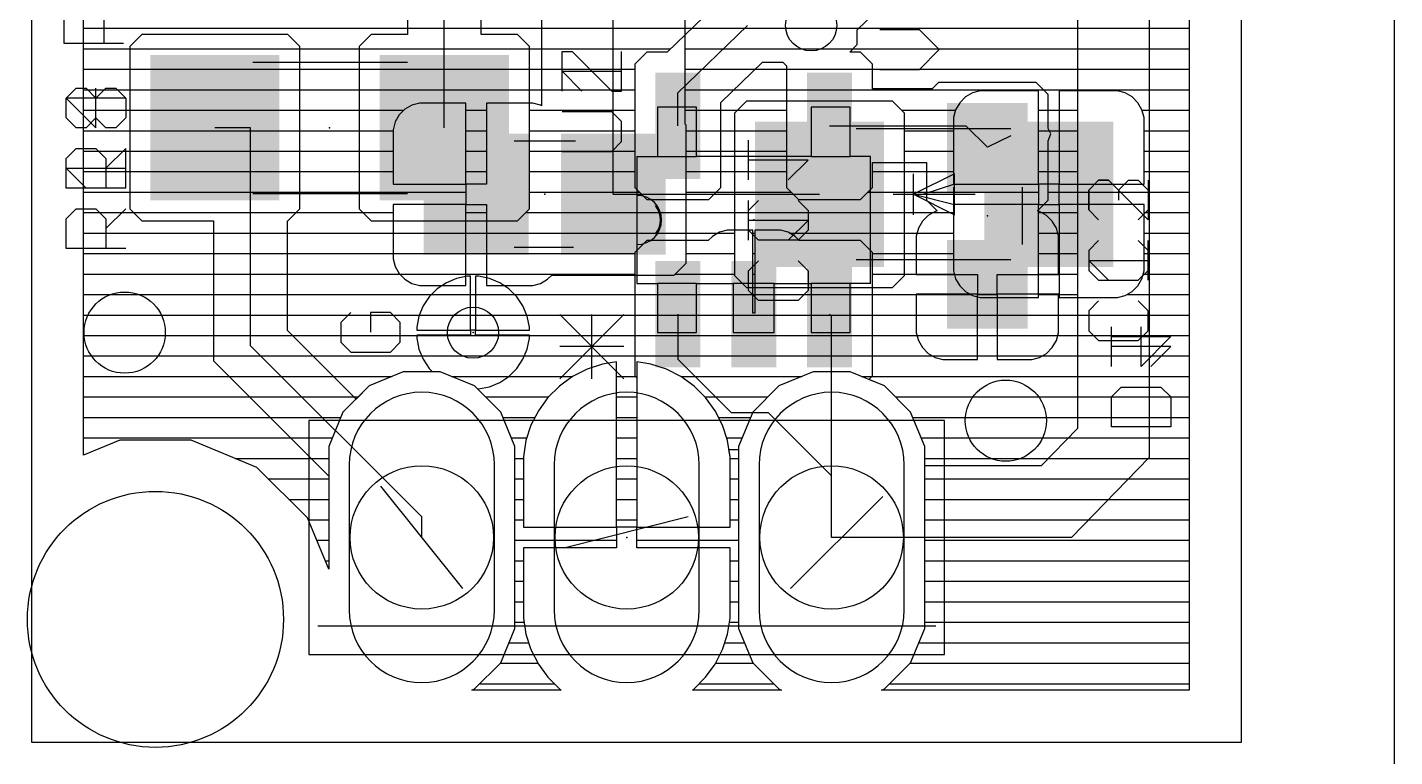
# Model space of a CAD drawing. Extents: x 0 to 50.7, y 0 to 50.
# Drawn here: x 33.05 to 50, y 10.27 to 19.32 of the extents above; entities that cross this region are included whole.
import ezdxf

# ---------------------------------------------------------------- set-up
doc = ezdxf.new("R2010")
doc.units = 0
for name, color, linetype in [('1', 14, 'CONTINUOUS'), ('125', 2, 'CONTINUOUS'), ('126', 214, 'CONTINUOUS'), ('16', 174, 'CONTINUOUS'), ('17', 94, 'CONTINUOUS'), ('18', 94, 'CONTINUOUS'), ('19', 54, 'CONTINUOUS'), ('20', 178, 'CONTINUOUS'), ('21', 251, 'CONTINUOUS'), ('22', 251, 'CONTINUOUS'), ('23', 178, 'CONTINUOUS'), ('24', 178, 'CONTINUOUS'), ('25', 251, 'CONTINUOUS'), ('26', 251, 'CONTINUOUS'), ('51', 251, 'CONTINUOUS'), ('52', 251, 'CONTINUOUS')]:
    doc.layers.add(name, color=color, linetype=linetype)

# ---------------------------------------------------------------- blocks, each defined once
blk = doc.blocks.new('PIE')
blk.add_circle((0, 0), 0.5)
blk = doc.blocks.new('RECT')
blk.add_solid([(-0.5, -0.5), (0.5, -0.5), (-0.5, 0.5), (0.5, 0.5)])
blk = doc.blocks.new('LONGP100')
blk.add_lwpolyline([(-0.5, -0.5), (0.5, -0.5, 1), (0.5, 0.5), (-0.5, 0.5, 1)], format="xyb", close=True)
blk = doc.blocks.new('ROUNDV')
blk.add_circle((0, 0), 0.5)

msp = doc.modelspace()

# ---------------------------------------------------------------- linework, layer by layer
at = {"layer": '1'}
for p, q in [((33.7489, 14.0104), (33.7489, 39.8019)), ((46.9582, 24.3688), (46.9582, 13.9802)), ((38.2202, 18.0696), (38.2202, 20.6096)), ((46.0692, 20.2611), (46.0692, 14.3417)), ((41.6589, 19.6653), (40.9831, 19.0094)), ((43.3387, 19.284), (43.867, 19.7968)), ((37.763, 19.4541), (37.763, 19.2251)), ((38.6774, 19.2251), (38.6774, 19.4541)), ((41.1162, 18.5014), (41.9798, 19.3396)), ((33.7489, 19.304), (37.763, 19.304)), ((34.471, 19.2251), (34.3222, 19.0763)), ((36.2814, 19.2251), (34.471, 19.2251)), ((36.4302, 19.0763), (36.2814, 19.2251)), ((37.315, 19.2251), (37.1662, 19.0763)), ((37.763, 19.2251), (37.315, 19.2251)), ((38.6774, 19.304), (41.2867, 19.304)), ((39.1254, 19.2251), (38.6774, 19.2251)), ((39.2742, 19.0763), (39.1254, 19.2251)), ((43.3387, 19.1029), (43.3387, 19.284)), ((43.3593, 19.304), (46.0692, 19.304)), ((33.7489, 19.05), (34.3222, 19.05)), ((34.3222, 19.0763), (34.3222, 17.0629)), ((36.4302, 17.0629), (36.4302, 19.0763)), ((36.4302, 19.05), (37.1662, 19.05)), ((37.1662, 19.0763), (37.1662, 17.0629)), ((39.2742, 17.0629), (39.2742, 19.0763)), ((39.2742, 19.05), (41.025, 19.05)), ((40.7316, 19.0094), (40.5828, 18.8606)), ((40.9831, 19.0094), (40.7316, 19.0094)), ((43.2452, 19.0094), (43.3387, 19.1029)), ((43.3804, 19.0094), (43.2452, 19.0094)), ((43.2858, 19.05), (46.0692, 19.05)), ((43.5292, 18.8606), (43.3804, 19.0094)), ((40.5828, 18.8606), (40.5828, 17.3294)), ((41.6496, 18.382), (42.1652, 18.8824)), ((42.1652, 18.8824), (42.4162, 18.8824)), ((42.4162, 18.8824), (42.4624, 18.8362)), ((42.4624, 18.8362), (42.4624, 17.3294)), ((43.5292, 18.5522), (43.5292, 18.8606)), ((33.7489, 18.796), (34.3222, 18.796)), ((36.4302, 18.796), (37.1662, 18.796)), ((39.2742, 18.796), (40.5828, 18.796)), ((42.0762, 18.796), (42.4624, 18.796)), ((43.5292, 18.796), (46.0692, 18.796)), ((33.7489, 18.542), (34.3222, 18.542)), ((36.4302, 18.542), (37.1662, 18.542)), ((39.2742, 18.542), (40.5828, 18.542)), ((41.1162, 18.095), (41.1162, 18.5014)), ((41.8145, 18.542), (42.4624, 18.542)), ((44.2672, 18.5522), (43.5292, 18.5522)), ((44.3464, 18.6314), (44.2672, 18.5522)), ((45.5568, 18.6314), (44.3464, 18.6314)), ((45.7056, 18.4826), (45.5568, 18.6314)), ((45.6462, 18.542), (46.0692, 18.542)), ((45.7056, 18.061), (45.7056, 18.4826)), ((41.6496, 17.3294), (41.6496, 18.382)), ((33.7489, 18.288), (34.3222, 18.288)), ((36.4302, 18.288), (37.1662, 18.288)), ((39.2742, 18.288), (40.5828, 18.288)), ((41.6496, 18.288), (42.4624, 18.288)), ((45.7056, 18.288), (46.0692, 18.288)), ((33.7489, 18.034), (34.3222, 18.034)), ((35.8172, 18.0676), (35.3762, 18.0696)), ((35.8172, 15.3676), (35.8172, 18.0676)), ((36.4302, 18.034), (37.1662, 18.034)), ((39.2742, 18.034), (40.5828, 18.034)), ((41.6496, 18.034), (42.4624, 18.034)), ((42.9958, 18.095), (44.684, 18.095)), ((44.684, 18.095), (44.9516, 17.8274)), ((45.2428, 17.968), (44.9516, 17.8274)), ((45.7369, 17.9962), (45.7056, 18.061)), ((45.7056, 17.9066), (45.7369, 17.9962)), ((45.7186, 18.034), (46.0692, 18.034)), ((45.7056, 17.1722), (45.7056, 17.9066)), ((33.7489, 17.78), (34.3222, 17.78)), ((36.4302, 17.78), (37.1662, 17.78)), ((39.2742, 17.78), (40.5828, 17.78)), ((41.6496, 17.78), (42.4624, 17.78)), ((43.5292, 17.3294), (43.5292, 17.6378)), ((43.5292, 17.6378), (44.1976, 17.6378)), ((44.1976, 17.6378), (44.1976, 17.1722)), ((45.7056, 17.78), (46.0692, 17.78)), ((33.7489, 17.526), (34.3222, 17.526)), ((36.4302, 17.526), (37.1662, 17.526)), ((39.2742, 17.526), (40.5828, 17.526)), ((41.6496, 17.526), (42.4624, 17.526)), ((43.5292, 17.526), (44.1976, 17.526)), ((45.7056, 17.526), (46.0692, 17.526)), ((40.5828, 17.3294), (40.7316, 17.1806)), ((41.5008, 17.1806), (41.6496, 17.3294)), ((42.4624, 17.3294), (42.6112, 17.1806)), ((43.3804, 17.1806), (43.5292, 17.3294)), ((33.7489, 17.272), (34.3222, 17.272)), ((36.4302, 17.272), (37.1662, 17.272)), ((39.2742, 17.272), (40.6402, 17.272)), ((40.7316, 17.1806), (41.5008, 17.1806)), ((41.5922, 17.272), (42.5198, 17.272)), ((42.6112, 17.1806), (43.3804, 17.1806)), ((43.4718, 17.272), (44.1976, 17.272)), ((44.1976, 17.1722), (44.3304, 17.0394)), ((45.5728, 17.0394), (45.7056, 17.1722)), ((45.7056, 17.272), (46.0692, 17.272)), ((33.7489, 17.018), (34.3671, 17.018)), ((34.3222, 17.0629), (34.471, 16.9141)), ((36.2814, 16.9141), (36.4302, 17.0629)), ((36.3853, 17.018), (37.2111, 17.018)), ((37.1662, 17.0629), (37.315, 16.9141)), ((39.1254, 16.9141), (39.2742, 17.0629)), ((39.2293, 17.018), (44.2795, 17.018)), ((44.2177, 16.9823), (44.1467, 16.9113)), ((44.3045, 17.0324), (44.2177, 16.9823)), ((44.3304, 17.0394), (44.3045, 17.0324)), ((45.5987, 17.0324), (45.5728, 17.0394)), ((45.6855, 16.9823), (45.5987, 17.0324)), ((45.6237, 17.018), (46.0692, 17.018)), ((45.7565, 16.9113), (45.6855, 16.9823)), ((34.471, 16.9141), (35.36, 16.9141)), ((35.36, 16.9141), (35.36, 15.1782)), ((36.2744, 15.557), (36.2744, 16.9141)), ((36.2744, 16.9141), (36.2814, 16.9141)), ((37.315, 16.9141), (39.1254, 16.9141)), ((41.7264, 16.7996), (41.6295, 16.7736)), ((42.0433, 16.7996), (41.7264, 16.7996)), ((42.0433, 15.7709), (42.0433, 16.7996)), ((42.3856, 16.7996), (42.0687, 16.7996)), ((42.0687, 16.7996), (42.0687, 15.7709)), ((42.4825, 16.7736), (42.3856, 16.7996)), ((44.0966, 16.8245), (44.0706, 16.7276)), ((44.1467, 16.9113), (44.0966, 16.8245)), ((45.8066, 16.8245), (45.7565, 16.9113)), ((45.8326, 16.7276), (45.8066, 16.8245)), ((33.7489, 16.764), (35.36, 16.764)), ((36.2744, 16.764), (41.6129, 16.764)), ((40.7316, 16.6726), (40.5828, 16.5238)), ((41.4918, 16.6726), (40.7316, 16.6726)), ((41.5427, 16.7235), (41.4918, 16.6726)), ((41.6295, 16.7736), (41.5427, 16.7235)), ((42.0433, 16.764), (42.0687, 16.764)), ((42.5693, 16.7235), (42.4825, 16.7736)), ((42.4991, 16.764), (44.0804, 16.764)), ((42.6202, 16.6726), (42.5693, 16.7235)), ((43.3804, 16.6726), (42.6202, 16.6726)), ((43.5292, 16.5238), (43.3804, 16.6726)), ((44.0706, 16.7276), (44.0706, 16.2504)), ((45.8228, 16.764), (46.0692, 16.764)), ((45.8326, 16.2504), (45.8326, 16.7276)), ((33.7489, 16.51), (35.36, 16.51)), ((36.2744, 16.51), (40.5828, 16.51)), ((40.5828, 16.5238), (40.5828, 14.9926)), ((42.0433, 16.51), (42.0687, 16.51)), ((43.5292, 14.9926), (43.5292, 16.5238)), ((43.5292, 16.51), (44.0706, 16.51)), ((45.8326, 16.51), (46.0692, 16.51)), ((33.7489, 16.256), (35.36, 16.256)), ((36.2744, 16.256), (40.5828, 16.256)), ((38.2453, 16.1486), (38.1309, 16.0722)), ((38.3725, 16.2013), (38.2453, 16.1486)), ((38.5074, 16.2281), (38.3725, 16.2013)), ((38.5444, 16.2281), (38.5074, 16.2281)), ((38.5444, 15.5614), (38.5444, 16.2281)), ((38.645, 16.2281), (38.608, 16.2281)), ((38.608, 16.2281), (38.608, 15.5614)), ((38.7799, 16.2013), (38.645, 16.2281)), ((38.9071, 16.1486), (38.7799, 16.2013)), ((39.0215, 16.0722), (38.9071, 16.1486)), ((42.0433, 16.256), (42.0687, 16.256)), ((43.5292, 16.256), (44.0706, 16.256)), ((44.0706, 16.2504), (44.8286, 16.2504)), ((44.8286, 16.2504), (44.8286, 16.0044)), ((45.0746, 16.0044), (45.0746, 16.2504)), ((45.0746, 16.2504), (45.8326, 16.2504)), ((45.8326, 16.256), (46.0692, 16.256)), ((33.7489, 16.002), (35.36, 16.002)), ((36.2744, 16.002), (38.0608, 16.002)), ((38.0336, 15.9749), (37.9572, 15.8605)), ((38.1309, 16.0722), (38.0336, 15.9749)), ((38.5444, 16.002), (38.608, 16.002)), ((39.1188, 15.9749), (39.0215, 16.0722)), ((39.0916, 16.002), (40.5828, 16.002)), ((39.1952, 15.8605), (39.1188, 15.9749)), ((42.0433, 16.002), (42.0687, 16.002)), ((43.5292, 16.002), (44.0706, 16.002)), ((44.8286, 16.0044), (44.0706, 16.0044)), ((44.0706, 16.0044), (44.0706, 15.5272)), ((44.8286, 15.1964), (44.8286, 16.0044)), ((44.8286, 16.0044), (45.0746, 16.0044)), ((44.8286, 16.002), (45.0746, 16.002)), ((45.8326, 16.0044), (45.0746, 16.0044)), ((45.0746, 16.0044), (45.0746, 15.1964)), ((45.8326, 15.5272), (45.8326, 16.0044)), ((45.8326, 16.002), (46.0692, 16.002)), ((37.9572, 15.8605), (37.9045, 15.7333)), ((39.2479, 15.7333), (39.1952, 15.8605)), ((42.0687, 15.7709), (42.0433, 15.7709)), ((33.7489, 15.748), (35.36, 15.748)), ((36.2744, 15.748), (37.9106, 15.748)), ((37.9045, 15.7333), (37.8777, 15.5984)), ((37.8777, 15.5984), (37.8777, 15.5614)), ((38.5444, 15.748), (38.608, 15.748)), ((39.2418, 15.748), (40.5828, 15.748)), ((39.2747, 15.5984), (39.2479, 15.7333)), ((39.2747, 15.5614), (39.2747, 15.5984)), ((41.1162, 15.7582), (41.1162, 15.1994)), ((43.0212, 15.7328), (42.9958, 15.7582)), ((43.0212, 13.7516), (43.0212, 15.7328)), ((43.5292, 15.748), (44.0706, 15.748)), ((44.8286, 15.748), (45.0746, 15.748)), ((45.8326, 15.748), (46.0692, 15.748)), ((33.7489, 15.494), (35.36, 15.494)), ((37.1255, 14.7059), (36.2744, 15.557)), ((36.3374, 15.494), (37.8777, 15.494)), ((37.8777, 15.5614), (38.5444, 15.5614)), ((38.5444, 15.4978), (37.8777, 15.4978)), ((37.8777, 15.4978), (37.8777, 15.4608)), ((37.8777, 15.4608), (37.9045, 15.3259)), ((38.608, 15.5614), (38.5444, 15.5614)), ((38.5444, 15.5614), (38.5444, 15.4978)), ((38.608, 15.4978), (38.608, 15.5614)), ((38.608, 15.5614), (39.2747, 15.5614)), ((39.2747, 15.4978), (38.608, 15.4978)), ((39.2479, 15.3259), (39.2747, 15.4608)), ((39.2747, 15.4608), (39.2747, 15.4978)), ((39.2747, 15.494), (40.5828, 15.494)), ((43.5292, 15.494), (44.0795, 15.494)), ((44.0706, 15.5272), (44.0966, 15.4303)), ((44.0966, 15.4303), (44.1467, 15.3435)), ((44.8286, 15.494), (45.0746, 15.494)), ((45.7565, 15.3435), (45.8066, 15.4303)), ((45.8066, 15.4303), (45.8326, 15.5272)), ((45.8237, 15.494), (46.0692, 15.494)), ((37.9412, 13.2436), (35.8172, 15.3676)), ((37.9045, 15.3259), (37.9572, 15.1987)), ((39.1952, 15.1987), (39.2479, 15.3259)), ((44.1467, 15.3435), (44.2177, 15.2725)), ((44.2177, 15.2725), (44.3045, 15.2224)), ((45.5987, 15.2224), (45.6855, 15.2725)), ((45.6855, 15.2725), (45.7565, 15.3435)), ((33.7489, 15.24), (35.36, 15.24)), ((35.36, 15.1782), (35.6278, 14.9104)), ((36.5914, 15.24), (37.9401, 15.24)), ((37.9572, 15.1987), (38.0336, 15.0843)), ((38.0336, 15.0843), (38.0744, 15.0436)), ((39.0215, 14.987), (39.1188, 15.0843)), ((39.1188, 15.0843), (39.1952, 15.1987)), ((39.2123, 15.24), (40.5828, 15.24)), ((40.1812, 15.1391), (39.9895, 15.0767)), ((40.3542, 15.1665), (40.1812, 15.1391)), ((40.3542, 13.1166), (40.3542, 15.1665)), ((41.1162, 15.1994), (41.7766, 14.539)), ((43.5292, 15.24), (44.274, 15.24)), ((44.3045, 15.2224), (44.4014, 15.1964)), ((44.4014, 15.1964), (44.8286, 15.1964)), ((44.8286, 15.24), (45.0746, 15.24)), ((45.0746, 15.1964), (45.5018, 15.1964)), ((45.5018, 15.1964), (45.5987, 15.2224)), ((45.6292, 15.24), (46.0692, 15.24)), ((33.7489, 14.986), (35.5522, 14.986)), ((36.8454, 14.986), (37.5726, 14.986)), ((37.7117, 15.0436), (37.2875, 14.8679)), ((38.0744, 15.0436), (37.7117, 15.0436)), ((38.9071, 14.9106), (39.0215, 14.987)), ((39.0199, 14.986), (39.8114, 14.986)), ((39.8098, 14.9852), (39.6467, 14.8667)), ((39.9895, 15.0767), (39.8098, 14.9852)), ((40.3542, 14.986), (40.5894, 14.986)), ((40.5828, 14.9926), (40.6082, 14.9672)), ((40.6082, 14.9672), (40.6082, 13.1166)), ((43.4837, 14.9471), (43.5292, 14.9926)), ((43.6749, 14.8679), (43.4837, 14.9471)), ((43.5226, 14.986), (46.0692, 14.986)), ((35.6278, 14.9104), (35.6278, 14.9104)), ((35.6278, 14.9104), (36.7872, 13.751)), ((37.2875, 14.8679), (37.1255, 14.7059)), ((38.9195, 14.5433), (38.6317, 14.8311)), ((38.6317, 14.8311), (38.645, 14.8311)), ((38.645, 14.8311), (38.7799, 14.8579)), ((38.7799, 14.8579), (38.9071, 14.9106)), ((39.6467, 14.8667), (39.5041, 14.7241)), ((43.9995, 14.5433), (43.6749, 14.8679)), ((33.7489, 14.732), (35.8062, 14.732)), ((37.0994, 14.732), (37.1516, 14.732)), ((38.7308, 14.732), (39.512, 14.732)), ((39.5041, 14.7241), (39.3856, 14.561)), ((40.3542, 14.732), (40.6082, 14.732)), ((43.8108, 14.732), (46.0692, 14.732)), ((33.7489, 14.478), (36.0602, 14.478)), ((39.0952, 14.1191), (38.9195, 14.5433)), ((38.9466, 14.478), (39.3433, 14.478)), ((39.3856, 14.561), (39.294, 14.3813)), ((40.3542, 14.478), (40.6082, 14.478)), ((41.7766, 14.539), (42.2338, 14.539)), ((42.2338, 14.539), (43.0212, 13.7516)), ((44.1752, 14.1191), (43.9995, 14.5433)), ((44.0266, 14.478), (46.0692, 14.478)), ((39.294, 14.3813), (39.2317, 14.1896)), ((46.0692, 14.3417), (45.618, 13.8786)), ((33.7489, 14.224), (36.3142, 14.224)), ((34.1971, 14.1961), (33.7489, 14.0104)), ((35.0813, 14.1961), (34.1971, 14.1961)), ((35.8981, 13.8577), (35.0813, 14.1961)), ((39.0518, 14.224), (39.2429, 14.224)), ((39.0952, 11.8601), (39.0952, 14.1191)), ((39.2317, 14.1896), (39.2002, 13.9904)), ((40.3542, 14.224), (40.6082, 14.224)), ((41.7622, 13.9904), (41.7477, 14.0818)), ((41.7477, 14.0818), (41.8672, 14.0818)), ((41.8672, 14.0818), (41.8672, 11.8601)), ((44.1318, 14.224), (45.9545, 14.224)), ((44.1752, 13.8786), (44.1752, 14.1191)), ((35.6271, 13.97), (36.5682, 13.97)), ((39.0952, 13.97), (39.2002, 13.97)), ((39.2002, 13.9904), (39.2002, 13.1166)), ((40.3542, 13.97), (40.6082, 13.97)), ((41.7622, 13.1166), (41.7622, 13.9904)), ((41.7622, 13.97), (41.8672, 13.97)), ((44.1752, 13.97), (45.707, 13.97)), ((46.9582, 13.9802), (45.993, 12.9896)), ((36.5233, 13.2325), (35.8981, 13.8577)), ((36.7872, 13.751), (36.7872, 12.5955)), ((43.0212, 12.9896), (43.0212, 13.7516)), ((45.618, 13.8786), (44.1752, 13.8786)), ((36.0399, 13.716), (36.7872, 13.716)), ((39.0952, 13.716), (39.2002, 13.716)), ((40.3542, 13.716), (40.6082, 13.716)), ((41.7622, 13.716), (41.8672, 13.716)), ((36.2939, 13.462), (36.7872, 13.462)), ((39.0952, 13.462), (39.2002, 13.462)), ((40.3542, 13.462), (40.6082, 13.462)), ((41.7622, 13.462), (41.8672, 13.462)), ((36.7872, 12.5955), (36.5233, 13.2325)), ((37.9412, 12.9896), (37.9412, 13.2436)), ((36.5335, 13.208), (36.7872, 13.208)), ((39.0952, 13.208), (39.2002, 13.208)), ((39.2002, 13.1166), (40.3542, 13.1166)), ((40.3542, 13.208), (40.6082, 13.208)), ((40.6082, 13.1166), (40.3542, 13.1166)), ((40.3542, 13.1166), (40.3542, 12.8626)), ((40.6082, 12.8626), (40.6082, 13.1166)), ((40.6082, 13.1166), (41.7622, 13.1166)), ((41.7622, 13.208), (41.8672, 13.208)), ((36.6387, 12.954), (36.7872, 12.954)), ((39.0952, 12.954), (40.3542, 12.954)), ((40.6082, 12.954), (41.8672, 12.954)), ((45.993, 12.9896), (43.0212, 12.9896)), ((40.3542, 12.8626), (39.2002, 12.8626)), ((39.2002, 12.8626), (39.2002, 11.9888)), ((41.7622, 12.8626), (40.6082, 12.8626)), ((41.7622, 11.9888), (41.7622, 12.8626)), ((36.7439, 12.7), (36.7872, 12.7)), ((39.0952, 12.7), (39.2002, 12.7)), ((41.7622, 12.7), (41.8672, 12.7)), ((39.0952, 12.446), (39.2002, 12.446)), ((41.7622, 12.446), (41.8672, 12.446)), ((39.0952, 12.192), (39.2002, 12.192)), ((41.7622, 12.192), (41.8672, 12.192)), ((39.0952, 11.938), (39.2082, 11.938)), ((39.2002, 11.9888), (39.2317, 11.7896)), ((41.7307, 11.7896), (41.7622, 11.9888)), ((41.7542, 11.938), (41.8672, 11.938)), ((38.9195, 11.4359), (39.0952, 11.8601)), ((39.2317, 11.7896), (39.294, 11.5979)), ((41.6683, 11.5979), (41.7307, 11.7896)), ((41.8672, 11.8601), (42.0429, 11.4359)), ((39.0223, 11.684), (39.2661, 11.684)), ((39.294, 11.5979), (39.3856, 11.4182)), ((41.5768, 11.4182), (41.6683, 11.5979)), ((41.6963, 11.684), (41.9401, 11.684)), ((38.5949, 11.1113), (38.9195, 11.4359)), ((38.9136, 11.43), (39.3796, 11.43)), ((39.3856, 11.4182), (39.5041, 11.2551)), ((41.4583, 11.2551), (41.5768, 11.4182)), ((41.5828, 11.43), (42.0488, 11.43)), ((42.0429, 11.4359), (42.3675, 11.1113)), ((39.5041, 11.2551), (39.6467, 11.1125)), ((41.3157, 11.1125), (41.4583, 11.2551)), ((38.5611, 11.0973), (38.5949, 11.1113)), ((39.6676, 11.0973), (38.5611, 11.0973)), ((38.6596, 11.176), (39.5832, 11.176)), ((39.6467, 11.1125), (39.6676, 11.0973)), ((41.2948, 11.0973), (41.3157, 11.1125)), ((42.4013, 11.0973), (41.2948, 11.0973)), ((41.3792, 11.176), (42.3028, 11.176)), ((42.3675, 11.1113), (42.4013, 11.0973))]:
    msp.add_line(p, q, dxfattribs=at)
at = {"layer": '125'}
for p, q in [((40.4177, 18.5259), (40.4177, 19.0174)), ((39.9262, 18.5259), (39.6805, 18.7717)), ((39.6805, 18.7717), (40.4177, 18.7717)), ((33.9023, 18.0705), (33.9023, 18.562)), ((34.2709, 18.4391), (33.5337, 18.4391)), ((33.5337, 18.4391), (33.9023, 18.0705)), ((40.2948, 18.269), (39.6805, 18.269)), ((40.4177, 18.1461), (40.2948, 18.269)), ((40.4177, 17.9004), (40.4177, 18.1461)), ((33.5337, 17.6907), (33.6565, 17.8136)), ((33.6565, 17.8136), (33.9023, 17.8136)), ((33.9023, 17.8136), (34.0252, 17.6907)), ((34.0252, 17.5678), (34.2709, 17.8136)), ((40.2948, 17.7775), (40.4177, 17.9004)), ((33.5337, 17.3221), (33.5337, 17.6907)), ((34.0252, 17.6907), (34.0252, 17.3221)), ((39.6805, 17.7775), (40.2948, 17.7775)), ((34.2709, 17.3221), (33.5337, 17.3221)), ((46.2083, 17.2961), (46.3311, 17.419)), ((46.2083, 17.0504), (46.2083, 17.2961)), ((46.3311, 17.419), (46.454, 17.419)), ((46.454, 17.419), (46.5769, 17.2961)), ((46.5769, 17.2961), (46.6998, 17.419)), ((46.5769, 17.2961), (46.5769, 17.1732)), ((46.6998, 17.419), (46.8226, 17.419)), ((46.8226, 17.419), (46.9455, 17.2961)), ((46.9455, 17.2961), (46.9455, 17.0504)), ((46.3311, 16.9275), (46.2083, 17.0504)), ((46.9455, 17.0504), (46.8226, 16.9275)), ((46.3311, 16.6706), (46.2083, 16.5477)), ((46.9455, 16.5477), (46.8226, 16.6706)), ((46.2083, 16.5477), (46.2083, 16.3019)), ((46.9455, 16.3019), (46.9455, 16.5477)), ((46.2083, 16.3019), (46.3311, 16.1791)), ((46.8226, 16.1791), (46.9455, 16.3019)), ((46.3311, 16.1791), (46.8226, 16.1791))]:
    msp.add_line(p, q, dxfattribs=at)
at = {"layer": '126'}
for p, q in [((41.9925, 17.4243), (41.9925, 17.9158)), ((42.7297, 17.67), (41.9925, 17.67)), ((42.484, 17.4243), (42.7297, 17.67)), ((41.9925, 17.0445), (42.1154, 17.1674)), ((42.6069, 17.1674), (42.7297, 17.0445)), ((41.9925, 16.7987), (41.9925, 17.0445)), ((42.7297, 17.0445), (42.7297, 16.7987)), ((42.1154, 16.6759), (41.9925, 16.7987)), ((42.7297, 16.7987), (42.6069, 16.6759)), ((42.6069, 16.6759), (42.1154, 16.6759)), ((46.4883, 15.1111), (46.4883, 15.6026)), ((47.2255, 15.3569), (46.4883, 15.3569)), ((46.9798, 15.1111), (47.2255, 15.3569)), ((46.4883, 14.7313), (46.6112, 14.8542)), ((46.6112, 14.8542), (47.1027, 14.8542)), ((47.1027, 14.8542), (47.2255, 14.7313)), ((46.4883, 14.3627), (46.4883, 14.7313)), ((47.2255, 14.7313), (47.2255, 14.3627)), ((47.2255, 14.3627), (46.4883, 14.3627))]:
    msp.add_line(p, q, dxfattribs=at)
at = {"layer": '16'}
for p, q in [((33.7489, 14.0104), (33.7489, 39.8019)), ((47.4535, 30.7445), (47.4535, 11.0973)), ((40.3152, 17.2456), (40.3152, 21.6856)), ((39.4262, 20.4976), (39.4262, 18.3426)), ((41.2042, 18.1158), (41.2042, 20.4976)), ((33.7489, 19.304), (39.4262, 19.304)), ((41.2042, 19.304), (47.4535, 19.304)), ((33.7489, 19.05), (39.4262, 19.05)), ((41.2042, 19.05), (47.4535, 19.05)), ((33.7489, 18.796), (39.4262, 18.796)), ((41.2042, 18.796), (47.4535, 18.796)), ((33.7489, 18.542), (39.4262, 18.542)), ((41.2042, 18.542), (47.4535, 18.542)), ((44.7661, 18.5021), (44.6793, 18.452)), ((44.863, 18.5281), (44.7661, 18.5021)), ((45.5862, 18.5281), (44.863, 18.5281)), ((45.5862, 17.3726), (45.5862, 18.5281)), ((45.8402, 18.5281), (45.8402, 17.3726)), ((46.5634, 18.5281), (45.8402, 18.5281)), ((46.6603, 18.5021), (46.5634, 18.5281)), ((46.7471, 18.452), (46.6603, 18.5021)), ((37.8181, 18.3506), (37.7313, 18.3005)), ((37.915, 18.3766), (37.8181, 18.3506)), ((38.4882, 18.3766), (37.915, 18.3766)), ((38.4882, 17.3726), (38.4882, 18.3766)), ((39.3154, 18.3766), (38.7422, 18.3766)), ((38.7422, 18.3766), (38.7422, 17.3726)), ((39.4123, 18.3506), (39.3154, 18.3766)), ((39.4262, 18.3426), (39.4123, 18.3506)), ((41.964, 18.4011), (41.8152, 18.2523)), ((43.7744, 18.4011), (41.964, 18.4011)), ((43.9232, 18.2523), (43.7744, 18.4011)), ((44.6083, 18.381), (44.5582, 18.2942)), ((44.6793, 18.452), (44.6083, 18.381)), ((46.8181, 18.381), (46.7471, 18.452)), ((46.8682, 18.2942), (46.8181, 18.381)), ((33.7489, 18.288), (37.7188, 18.288)), ((37.6102, 18.1427), (37.5842, 18.0458)), ((37.6603, 18.2295), (37.6102, 18.1427)), ((37.7313, 18.3005), (37.6603, 18.2295)), ((38.4882, 18.288), (38.7422, 18.288)), ((41.2042, 18.288), (41.8509, 18.288)), ((41.8152, 18.2523), (41.8152, 16.2389)), ((43.8875, 18.288), (44.5565, 18.288)), ((43.9232, 16.2389), (43.9232, 18.2523)), ((44.5582, 18.2942), (44.5322, 18.1973)), ((44.5322, 18.1973), (44.5322, 17.3726)), ((45.5862, 18.288), (45.8402, 18.288)), ((46.8942, 18.1973), (46.8682, 18.2942)), ((46.8699, 18.288), (47.4535, 18.288)), ((46.8942, 17.3726), (46.8942, 18.1973)), ((33.7489, 18.034), (37.5842, 18.034)), ((37.5842, 18.0458), (37.5842, 17.3726)), ((38.4882, 18.034), (38.7422, 18.034)), ((41.2192, 18.1008), (41.2042, 18.1158)), ((41.2192, 16.3904), (41.2192, 18.1008)), ((41.2192, 18.034), (41.8152, 18.034)), ((43.9232, 18.034), (44.5322, 18.034)), ((45.5862, 18.034), (45.8402, 18.034)), ((46.8942, 18.034), (47.4535, 18.034)), ((33.7489, 17.78), (37.5842, 17.78)), ((38.4882, 17.78), (38.7422, 17.78)), ((41.2192, 17.78), (41.8152, 17.78)), ((43.9232, 17.78), (44.5322, 17.78)), ((45.5862, 17.78), (45.8402, 17.78)), ((46.8942, 17.78), (47.4535, 17.78)), ((33.7489, 17.526), (37.5842, 17.526)), ((38.4882, 17.526), (38.7422, 17.526)), ((41.2192, 17.526), (41.8152, 17.526)), ((43.9232, 17.526), (44.5322, 17.526)), ((45.5862, 17.526), (45.8402, 17.526)), ((46.8942, 17.526), (47.4535, 17.526)), ((37.5842, 17.3726), (38.4882, 17.3726)), ((38.7422, 17.3726), (38.4882, 17.3726)), ((38.4882, 17.3726), (38.4882, 17.1186)), ((44.5322, 17.3726), (45.5862, 17.3726)), ((45.8402, 17.3726), (45.5862, 17.3726)), ((45.5862, 17.3726), (45.5862, 17.1186)), ((45.8402, 17.1186), (45.8402, 17.3726)), ((45.8402, 17.3726), (46.8942, 17.3726)), ((33.7489, 17.272), (38.4882, 17.272)), ((38.4882, 17.1186), (37.5842, 17.1186)), ((37.5842, 17.1186), (37.5842, 16.4454)), ((38.4882, 16.1146), (38.4882, 17.1186)), ((38.4882, 17.1186), (38.7422, 17.1186)), ((38.7422, 17.1186), (38.7422, 16.1146)), ((41.2192, 17.272), (41.8152, 17.272)), ((43.9232, 17.272), (45.5862, 17.272)), ((45.5862, 17.1186), (44.5322, 17.1186)), ((44.5322, 17.1186), (44.5322, 16.2939)), ((45.5862, 15.9631), (45.5862, 17.1186)), ((45.5862, 17.1186), (45.8402, 17.1186)), ((45.8402, 17.272), (47.4535, 17.272)), ((45.8402, 17.1186), (45.8402, 15.9631)), ((46.8942, 17.1186), (45.8402, 17.1186)), ((46.8942, 16.2939), (46.8942, 17.1186)), ((33.7489, 17.018), (37.5842, 17.018)), ((38.4882, 17.018), (38.7422, 17.018)), ((41.2192, 17.018), (41.8152, 17.018)), ((43.9232, 17.018), (44.5322, 17.018)), ((45.5862, 17.018), (45.8402, 17.018)), ((46.8942, 17.018), (47.4535, 17.018)), ((33.7489, 16.764), (37.5842, 16.764)), ((38.4882, 16.764), (38.7422, 16.764)), ((41.2192, 16.764), (41.8152, 16.764)), ((43.9232, 16.764), (44.5322, 16.764)), ((45.5862, 16.764), (45.8402, 16.764)), ((46.8942, 16.764), (47.4535, 16.764)), ((33.7489, 16.51), (37.5842, 16.51)), ((37.5842, 16.4454), (37.6102, 16.3485)), ((38.4882, 16.51), (38.7422, 16.51)), ((41.2192, 16.51), (41.8152, 16.51)), ((43.9232, 16.51), (44.5322, 16.51)), ((45.5862, 16.51), (45.8402, 16.51)), ((46.8942, 16.51), (47.4535, 16.51)), ((37.6102, 16.3485), (37.6603, 16.2617)), ((41.0704, 16.2416), (41.2192, 16.3904)), ((44.5322, 16.2939), (44.5582, 16.197)), ((46.8682, 16.197), (46.8942, 16.2939)), ((33.7489, 16.256), (37.666, 16.256)), ((37.6603, 16.2617), (37.7313, 16.1907)), ((37.7313, 16.1907), (37.8181, 16.1406)), ((37.8181, 16.1406), (37.915, 16.1146)), ((37.915, 16.1146), (38.4882, 16.1146)), ((38.4882, 16.256), (38.7422, 16.256)), ((38.7422, 16.1146), (39.3154, 16.1146)), ((39.3154, 16.1146), (39.4123, 16.1406)), ((39.4123, 16.1406), (39.4991, 16.1907)), ((39.4991, 16.1907), (39.555, 16.2466)), ((39.555, 16.2466), (39.56, 16.2416)), ((39.56, 16.2416), (41.0704, 16.2416)), ((41.0848, 16.256), (41.8152, 16.256)), ((41.8152, 16.2389), (41.964, 16.0901)), ((43.7744, 16.0901), (43.9232, 16.2389)), ((43.9232, 16.256), (44.5424, 16.256)), ((44.5582, 16.197), (44.6083, 16.1102)), ((44.6083, 16.1102), (44.6793, 16.0392)), ((45.5862, 16.256), (45.8402, 16.256)), ((46.7471, 16.0392), (46.8181, 16.1102)), ((46.8181, 16.1102), (46.8682, 16.197)), ((46.884, 16.256), (47.4535, 16.256)), ((33.7489, 16.002), (44.7437, 16.002)), ((41.964, 16.0901), (43.7744, 16.0901)), ((44.6793, 16.0392), (44.7661, 15.9891)), ((44.7661, 15.9891), (44.863, 15.9631)), ((44.863, 15.9631), (45.5862, 15.9631)), ((45.5862, 16.002), (45.8402, 16.002)), ((45.8402, 15.9631), (46.5634, 15.9631)), ((46.5634, 15.9631), (46.6603, 15.9891)), ((46.6603, 15.9891), (46.7471, 16.0392)), ((46.6827, 16.002), (47.4535, 16.002)), ((33.7489, 15.748), (47.4535, 15.748)), ((33.7489, 15.494), (47.4535, 15.494)), ((33.7489, 15.24), (47.4535, 15.24)), ((40.1812, 15.1391), (39.9895, 15.0767)), ((40.3542, 15.1665), (40.1812, 15.1391)), ((40.3542, 13.1166), (40.3542, 15.1665)), ((40.7812, 15.1391), (40.6082, 15.1665)), ((40.6082, 15.1665), (40.6082, 13.1166)), ((40.9729, 15.0767), (40.7812, 15.1391)), ((33.7489, 14.986), (37.5726, 14.986)), ((37.7117, 15.0436), (37.2875, 14.8679)), ((38.1707, 15.0436), (37.7117, 15.0436)), ((38.5949, 14.8679), (38.1707, 15.0436)), ((38.3098, 14.986), (39.8114, 14.986)), ((39.8098, 14.9852), (39.6467, 14.8667)), ((39.9895, 15.0767), (39.8098, 14.9852)), ((40.3542, 14.986), (40.6082, 14.986)), ((41.1526, 14.9852), (40.9729, 15.0767)), ((41.151, 14.986), (42.6526, 14.986)), ((41.3157, 14.8667), (41.1526, 14.9852)), ((42.7917, 15.0436), (42.3675, 14.8679)), ((43.2507, 15.0436), (42.7917, 15.0436)), ((43.6749, 14.8679), (43.2507, 15.0436)), ((43.3898, 14.986), (47.4535, 14.986)), ((37.2875, 14.8679), (36.9629, 14.5433)), ((38.9195, 14.5433), (38.5949, 14.8679)), ((39.6467, 14.8667), (39.5041, 14.7241)), ((41.4583, 14.7241), (41.3157, 14.8667)), ((42.3675, 14.8679), (42.0429, 14.5433)), ((43.9995, 14.5433), (43.6749, 14.8679)), ((33.7489, 14.732), (37.1516, 14.732)), ((38.7308, 14.732), (39.512, 14.732)), ((39.5041, 14.7241), (39.3856, 14.561)), ((40.3542, 14.732), (40.6082, 14.732)), ((41.4504, 14.732), (42.2316, 14.732)), ((41.5768, 14.561), (41.4583, 14.7241)), ((43.8108, 14.732), (47.4535, 14.732)), ((33.7489, 14.478), (36.9358, 14.478)), ((36.9629, 14.5433), (36.7872, 14.1191)), ((39.0952, 14.1191), (38.9195, 14.5433)), ((38.9466, 14.478), (39.3433, 14.478)), ((39.3856, 14.561), (39.294, 14.3813)), ((40.3542, 14.478), (40.6082, 14.478)), ((41.6683, 14.3813), (41.5768, 14.561)), ((41.6191, 14.478), (42.0158, 14.478)), ((42.0429, 14.5433), (41.8672, 14.1191)), ((44.1752, 14.1191), (43.9995, 14.5433)), ((44.0266, 14.478), (47.4535, 14.478)), ((39.294, 14.3813), (39.2317, 14.1896)), ((41.7307, 14.1896), (41.6683, 14.3813)), ((33.7489, 14.224), (36.8306, 14.224)), ((34.1971, 14.1961), (33.7489, 14.0104)), ((35.0813, 14.1961), (34.1971, 14.1961)), ((35.8981, 13.8577), (35.0813, 14.1961)), ((36.7872, 14.1191), (36.7872, 12.5955)), ((39.0518, 14.224), (39.2429, 14.224)), ((39.0952, 11.8601), (39.0952, 14.1191)), ((39.2317, 14.1896), (39.2002, 13.9904)), ((40.3542, 14.224), (40.6082, 14.224)), ((41.7195, 14.224), (41.9106, 14.224)), ((41.7622, 13.9904), (41.7307, 14.1896)), ((41.8672, 14.1191), (41.8672, 11.8601)), ((44.1318, 14.224), (47.4535, 14.224)), ((44.1752, 11.8601), (44.1752, 14.1191)), ((35.6271, 13.97), (36.7872, 13.97)), ((39.0952, 13.97), (39.2002, 13.97)), ((39.2002, 13.9904), (39.2002, 13.1166)), ((40.3542, 13.97), (40.6082, 13.97)), ((41.7622, 13.1166), (41.7622, 13.9904)), ((41.7622, 13.97), (41.8672, 13.97)), ((44.1752, 13.97), (47.4535, 13.97)), ((36.5233, 13.2325), (35.8981, 13.8577)), ((36.0399, 13.716), (36.7872, 13.716)), ((39.0952, 13.716), (39.2002, 13.716)), ((40.3542, 13.716), (40.6082, 13.716)), ((41.7622, 13.716), (41.8672, 13.716)), ((44.1752, 13.716), (47.4535, 13.716)), ((36.2939, 13.462), (36.7872, 13.462)), ((39.0952, 13.462), (39.2002, 13.462)), ((40.3542, 13.462), (40.6082, 13.462)), ((41.7622, 13.462), (41.8672, 13.462)), ((44.1752, 13.462), (47.4535, 13.462)), ((36.7872, 12.5955), (36.5233, 13.2325)), ((36.5335, 13.208), (36.7872, 13.208)), ((39.0952, 13.208), (39.2002, 13.208)), ((39.2002, 13.1166), (40.3542, 13.1166)), ((40.3542, 13.208), (40.6082, 13.208)), ((40.6082, 13.1166), (40.3542, 13.1166)), ((40.3542, 13.1166), (40.3542, 12.8626)), ((40.6082, 12.8626), (40.6082, 13.1166)), ((40.6082, 13.1166), (41.7622, 13.1166)), ((41.7622, 13.208), (41.8672, 13.208)), ((44.1752, 13.208), (47.4535, 13.208)), ((36.6387, 12.954), (36.7872, 12.954)), ((39.0952, 12.954), (40.3542, 12.954)), ((40.6082, 12.954), (41.8672, 12.954)), ((44.1752, 12.954), (47.4535, 12.954)), ((40.3542, 12.8626), (39.2002, 12.8626)), ((39.2002, 12.8626), (39.2002, 11.9888)), ((41.7622, 12.8626), (40.6082, 12.8626)), ((41.7622, 11.9888), (41.7622, 12.8626)), ((36.7439, 12.7), (36.7872, 12.7)), ((39.0952, 12.7), (39.2002, 12.7)), ((41.7622, 12.7), (41.8672, 12.7)), ((44.1752, 12.7), (47.4535, 12.7)), ((39.0952, 12.446), (39.2002, 12.446)), ((41.7622, 12.446), (41.8672, 12.446)), ((44.1752, 12.446), (47.4535, 12.446)), ((39.0952, 12.192), (39.2002, 12.192)), ((41.7622, 12.192), (41.8672, 12.192)), ((44.1752, 12.192), (47.4535, 12.192)), ((39.0952, 11.938), (39.2082, 11.938)), ((39.2002, 11.9888), (39.2317, 11.7896)), ((41.7307, 11.7896), (41.7622, 11.9888)), ((41.7542, 11.938), (41.8672, 11.938)), ((44.1752, 11.938), (47.4535, 11.938)), ((38.9195, 11.4359), (39.0952, 11.8601)), ((39.2317, 11.7896), (39.294, 11.5979)), ((41.6683, 11.5979), (41.7307, 11.7896)), ((41.8672, 11.8601), (42.0429, 11.4359)), ((43.9995, 11.4359), (44.1752, 11.8601)), ((39.0223, 11.684), (39.2661, 11.684)), ((39.294, 11.5979), (39.3856, 11.4182)), ((41.5768, 11.4182), (41.6683, 11.5979)), ((41.6963, 11.684), (41.9401, 11.684)), ((44.1023, 11.684), (47.4535, 11.684)), ((38.5949, 11.1113), (38.9195, 11.4359)), ((38.9136, 11.43), (39.3796, 11.43)), ((39.3856, 11.4182), (39.5041, 11.2551)), ((41.4583, 11.2551), (41.5768, 11.4182)), ((41.5828, 11.43), (42.0488, 11.43)), ((42.0429, 11.4359), (42.3675, 11.1113)), ((43.6749, 11.1113), (43.9995, 11.4359)), ((43.9936, 11.43), (47.4535, 11.43)), ((39.5041, 11.2551), (39.6467, 11.1125)), ((41.3157, 11.1125), (41.4583, 11.2551)), ((38.5611, 11.0973), (38.5949, 11.1113)), ((39.6676, 11.0973), (38.5611, 11.0973)), ((38.6596, 11.176), (39.5832, 11.176)), ((39.6467, 11.1125), (39.6676, 11.0973)), ((41.2948, 11.0973), (41.3157, 11.1125)), ((42.4013, 11.0973), (41.2948, 11.0973)), ((41.3792, 11.176), (42.3028, 11.176)), ((42.3675, 11.1113), (42.4013, 11.0973)), ((43.6411, 11.0973), (43.6749, 11.1113)), ((47.4535, 11.0973), (43.6411, 11.0973)), ((43.7396, 11.176), (47.4535, 11.176))]:
    msp.add_line(p, q, dxfattribs=at)
at = {"layer": '19'}
msp.add_line((40.3152, 17.2456), (42.8692, 17.2456), dxfattribs=at)
at = {"layer": '20'}
for p, q in [((50, 0), (50, 50)), ((33.1012, 40.4496), (33.1012, 10.4496)), ((48.1012, 10.4496), (48.1012, 40.4496)), ((33.1012, 10.4496), (48.1012, 10.4496))]:
    msp.add_line(p, q, dxfattribs=at)
msp.add_circle((34.6392, 11.9736), 1.5875, dxfattribs=at)
at = {"layer": '21'}
for p, q in [((42.3862, 17.714), (41.7258, 17.714)), ((40.6082, 17.206), (40.6082, 16.6472)), ((43.5038, 16.6472), (43.5038, 17.206)), ((39.6506, 14.9581), (40.4472, 15.7546)), ((40.4472, 14.9581), (39.6506, 15.7546)), ((39.6506, 14.9581), (40.4472, 15.7546)), ((40.4472, 14.9581), (39.6506, 15.7546)), ((40.0489, 14.9581), (40.0489, 15.7546)), ((40.0489, 14.9581), (40.0489, 15.7546)), ((40.4472, 15.3564), (39.6506, 15.3564)), ((40.4472, 15.3564), (39.6506, 15.3564)), ((44.4212, 14.4396), (36.5412, 14.4396)), ((36.5412, 14.4396), (36.5412, 11.5396)), ((44.4212, 11.5396), (44.4212, 14.4396)), ((44.3112, 11.8896), (36.6512, 11.8896)), ((36.5412, 11.5396), (44.4212, 11.5396))]:
    msp.add_line(p, q, dxfattribs=at)
msp.add_arc((40.6092, 16.9266), 0.2888, 322, 38, dxfattribs=at)
msp.add_arc((40.6092, 16.9266), 0.2888, 322, 38, dxfattribs=at)
at = {"layer": '22'}
for p, q in [((44.0372, 17.2456), (44.0372, 17.4996)), ((44.5452, 17.4996), (44.0372, 17.2456)), ((44.5452, 17.3726), (44.5452, 17.4996)), ((44.5452, 17.3726), (44.1642, 17.2456)), ((44.5452, 17.1186), (44.5452, 17.3726)), ((43.7832, 17.2456), (44.0372, 17.2456)), ((44.0372, 17.2456), (44.1642, 17.2456)), ((44.0372, 16.9916), (44.0372, 17.2456)), ((44.0372, 17.2456), (44.5452, 16.9916)), ((44.0372, 17.2456), (44.5452, 17.1186)), ((44.1642, 17.2456), (44.7992, 17.2456)), ((44.5452, 16.9916), (44.5452, 17.1186))]:
    msp.add_line(p, q, dxfattribs=at)
at = {"layer": '23'}
for p in [(36.7982, 18.0696), (44.9516, 16.9774), (42.056, 16.9266), (38.5762, 15.5296), (40.4812, 12.9896)]:
    msp.add_point(p, dxfattribs=at)
at = {"layer": '24'}
for p in [(39.4652, 17.2456), (44.2912, 17.2456)]:
    msp.add_point(p, dxfattribs=at)
at = {"layer": '25'}
for p, q in [((33.5083, 19.1137), (33.5083, 19.4823)), ((33.9998, 19.4823), (33.9998, 19.1137)), ((44.109, 19.285), (43.6175, 19.285)), ((44.3547, 19.0392), (44.109, 19.285)), ((34.2455, 19.1137), (33.5083, 19.1137)), ((39.6805, 18.5259), (39.6805, 19.0174)), ((39.6805, 19.0174), (39.8033, 19.0174)), ((39.8033, 19.0174), (40.2948, 18.5259)), ((44.109, 18.7935), (44.3547, 19.0392)), ((43.6175, 18.7935), (44.109, 18.7935)), ((33.5337, 18.4391), (33.6565, 18.562)), ((33.6565, 18.562), (33.7794, 18.562)), ((33.7794, 18.562), (33.9023, 18.4391)), ((33.9023, 18.4391), (34.0252, 18.562)), ((34.0252, 18.562), (34.148, 18.562)), ((34.148, 18.562), (34.2709, 18.4391)), ((40.2948, 18.5259), (40.4177, 18.5259)), ((33.5337, 18.1934), (33.5337, 18.4391)), ((33.9023, 18.1934), (33.9023, 18.4391)), ((34.2709, 18.4391), (34.2709, 18.1934)), ((33.6565, 18.0705), (33.5337, 18.1934)), ((33.9023, 18.1934), (33.7794, 18.0705)), ((34.0252, 18.0705), (33.9023, 18.1934)), ((34.2709, 18.1934), (34.148, 18.0705)), ((40.2948, 18.269), (39.6805, 18.269)), ((40.4177, 18.1461), (40.2948, 18.269)), ((40.4177, 17.9004), (40.4177, 18.1461)), ((33.7794, 18.0705), (33.6565, 18.0705)), ((34.148, 18.0705), (34.0252, 18.0705)), ((34.2709, 17.3221), (34.2709, 17.8136)), ((40.2948, 17.7775), (40.4177, 17.9004)), ((39.6805, 17.7775), (40.2948, 17.7775)), ((33.7794, 17.3221), (33.5337, 17.5678)), ((33.5337, 17.5678), (34.2709, 17.5678)), ((46.3311, 17.419), (46.2083, 17.2961)), ((46.2083, 17.2961), (46.2083, 17.0504)), ((46.454, 17.419), (46.3311, 17.419)), ((46.9455, 16.9275), (46.454, 17.419)), ((46.9455, 17.419), (46.9455, 16.9275)), ((33.5337, 16.9423), (33.6565, 17.0651)), ((33.6565, 17.0651), (33.9023, 17.0651)), ((33.9023, 17.0651), (34.0252, 16.9423)), ((34.0252, 16.8194), (34.2709, 17.0651)), ((46.2083, 17.0504), (46.3311, 16.9275)), ((33.5337, 16.5737), (33.5337, 16.9423)), ((34.0252, 16.9423), (34.0252, 16.5737)), ((46.9455, 16.1791), (46.9455, 16.6706)), ((34.2709, 16.5737), (33.5337, 16.5737)), ((46.454, 16.1791), (46.2083, 16.4248)), ((46.2083, 16.4248), (46.9455, 16.4248)), ((37.0601, 15.7798), (36.9373, 15.6569)), ((37.5516, 15.7798), (37.3059, 15.7798)), ((37.3059, 15.7798), (37.3059, 15.534)), ((37.6745, 15.6569), (37.5516, 15.7798)), ((46.3311, 15.9221), (46.2083, 15.7993)), ((46.2083, 15.7993), (46.2083, 15.5535)), ((46.9455, 15.7993), (46.8226, 15.9221)), ((46.9455, 15.5535), (46.9455, 15.7993)), ((36.9373, 15.6569), (36.9373, 15.4112)), ((37.6745, 15.4112), (37.6745, 15.6569)), ((46.2083, 15.5535), (46.3311, 15.4307)), ((46.3311, 15.4307), (46.8226, 15.4307)), ((46.8226, 15.4307), (46.9455, 15.5535)), ((36.9373, 15.4112), (37.0601, 15.2883)), ((37.0601, 15.2883), (37.5516, 15.2883)), ((37.5516, 15.2883), (37.6745, 15.4112))]:
    msp.add_line(p, q, dxfattribs=at)
at = {"layer": '26'}
for p, q in [((41.9925, 17.4243), (41.9925, 17.9158)), ((42.7297, 17.67), (41.9925, 17.67)), ((42.484, 17.4243), (42.7297, 17.67)), ((41.9925, 16.6759), (41.9925, 17.1674)), ((42.7297, 16.9216), (41.9925, 16.9216)), ((42.484, 16.6759), (42.7297, 16.9216)), ((41.9925, 16.2961), (42.1154, 16.4189)), ((41.9925, 16.0503), (41.9925, 16.2961)), ((42.6069, 16.4189), (42.7297, 16.2961)), ((42.7297, 16.2961), (42.7297, 16.0503)), ((42.1154, 15.9275), (41.9925, 16.0503)), ((42.7297, 16.0503), (42.6069, 15.9275)), ((42.6069, 15.9275), (42.1154, 15.9275)), ((46.8569, 15.1111), (46.8569, 15.6026)), ((46.4883, 15.4797), (47.2255, 15.4797)), ((47.2255, 15.4797), (46.8569, 15.1111)), ((46.4883, 14.7313), (46.6112, 14.8542)), ((46.6112, 14.8542), (47.1027, 14.8542)), ((47.1027, 14.8542), (47.2255, 14.7313)), ((46.4883, 14.3627), (46.4883, 14.7313)), ((47.2255, 14.7313), (47.2255, 14.3627)), ((47.2255, 14.3627), (46.4883, 14.3627))]:
    msp.add_line(p, q, dxfattribs=at)
at = {"layer": '51'}
for p, q in [((35.8457, 18.8824), (37.7634, 18.8824)), ((41.3448, 18.3236), (40.8622, 18.3236)), ((40.8622, 18.3236), (40.8622, 17.714)), ((41.3448, 17.714), (41.3448, 18.3236)), ((43.2498, 18.3236), (42.7672, 18.3236)), ((42.7672, 18.3236), (42.7672, 17.714)), ((43.2498, 17.714), (43.2498, 18.3236)), ((40.6082, 17.714), (40.8622, 17.714)), ((40.6082, 17.714), (40.6082, 17.2314)), ((40.8622, 17.714), (41.3448, 17.714)), ((42.7672, 17.714), (41.3448, 17.714)), ((42.7672, 17.714), (43.2498, 17.714)), ((43.5038, 17.714), (43.2498, 17.714)), ((43.5038, 16.1392), (43.5038, 17.714)), ((44.5326, 17.3334), (44.5326, 16.6214)), ((45.3836, 17.3334), (45.3836, 16.6214)), ((35.8457, 17.2568), (37.7634, 17.2568)), ((40.6082, 17.2314), (40.6082, 16.6218)), ((40.6082, 16.6218), (40.6082, 16.1392)), ((40.6082, 16.1392), (40.8622, 16.1392)), ((41.3448, 16.1392), (40.8622, 16.1392)), ((40.8622, 16.1392), (40.8622, 15.5296)), ((41.3448, 16.1392), (41.802, 16.1392)), ((41.3448, 15.5296), (41.3448, 16.1392)), ((42.31, 16.1392), (41.802, 16.1392)), ((41.802, 16.1392), (41.802, 15.5296)), ((42.31, 16.1392), (42.7672, 16.1392)), ((42.31, 15.5296), (42.31, 16.1392)), ((43.2498, 16.1392), (42.7672, 16.1392)), ((42.7672, 16.1392), (42.7672, 15.5296)), ((43.5038, 16.1392), (43.2498, 16.1392)), ((43.2498, 15.5296), (43.2498, 16.1392)), ((39.6506, 14.9581), (40.4472, 15.7546)), ((40.4472, 14.9581), (39.6506, 15.7546)), ((39.6506, 14.9581), (40.4472, 15.7546)), ((40.4472, 14.9581), (39.6506, 15.7546)), ((40.0489, 14.9581), (40.0489, 15.7546)), ((40.0489, 14.9581), (40.0489, 15.7546)), ((40.8622, 15.5296), (41.3448, 15.5296)), ((41.802, 15.5296), (42.31, 15.5296)), ((42.7672, 15.5296), (43.2498, 15.5296)), ((40.4472, 15.3564), (39.6506, 15.3564)), ((40.4472, 15.3564), (39.6506, 15.3564)), ((38.4492, 12.3546), (37.4332, 13.6246)), ((43.6562, 13.4976), (42.5132, 12.3546)), ((41.2432, 13.2436), (39.7192, 12.8626))]:
    msp.add_line(p, q, dxfattribs=at)
for centre in [(37.9412, 12.9896), (40.4812, 12.9896), (43.0212, 12.9896)]:
    msp.add_circle(centre, 0.889, dxfattribs=at)
msp.add_arc((40.6082, 16.9266), 0.3048, 270, 90, dxfattribs=at)
msp.add_arc((40.6082, 16.9266), 0.3048, 270, 90, dxfattribs=at)
at = {"layer": '52'}
for p, q in [((45.2437, 18.0584), (43.326, 18.0584)), ((39.8462, 17.9056), (39.0842, 17.9056)), ((39.8212, 16.5856), (39.0842, 16.5856)), ((45.2437, 16.4328), (43.326, 16.4328))]:
    msp.add_line(p, q, dxfattribs=at)

# ---------------------------------------------------------------- block references
at = {"layer": '1', "xscale": 0.635, "yscale": 0.635}
for p in [(42.7672, 19.3396), (38.5762, 15.5296)]:
    msp.add_blockref('PIE', p, dxfattribs=at)
at = {"layer": '1'}
for p, xscale, yscale, rotation in [((35.3762, 18.0696), 1.6, 1.803, 180), ((38.2202, 18.0696), 1.6, 1.803, 180), ((41.1162, 18.095), 1.3208, 0.5588, 90), ((42.9958, 18.095), 1.3208, 0.5588, 90), ((41.1162, 15.7582), 1.3208, 0.5588, 90), ((42.056, 15.7582), 1.3208, 0.5588, 90), ((42.9958, 15.7582), 1.3208, 0.5588, 90)]:
    msp.add_blockref('RECT', p, dxfattribs=dict(at, xscale=xscale, yscale=yscale, rotation=rotation))
at = {"layer": '1', "xscale": 1.1, "rotation": 270}
for p in [(44.9516, 17.8274), (44.9516, 16.1274)]:
    msp.add_blockref('RECT', p, dxfattribs=at)
at = {"layer": '16', "xscale": 1.6, "yscale": 1.803}
for p in [(42.8692, 17.2456), (45.7132, 17.2456)]:
    msp.add_blockref('RECT', p, dxfattribs=at)
at = {"layer": '16', "xscale": 1.3, "yscale": 1.5, "rotation": 180}
for p in [(38.6152, 17.2456), (40.3152, 17.2456)]:
    msp.add_blockref('RECT', p, dxfattribs=at)
at = {"layer": '17', "xscale": 1.8, "yscale": 1.8, "rotation": 270}
for p in [(37.9412, 12.9896), (37.9412, 12.9896), (40.4812, 12.9896), (40.4812, 12.9896), (43.0212, 12.9896), (43.0212, 12.9896)]:
    msp.add_blockref('LONGP100', p, dxfattribs=at)
at = {"layer": '18', "xscale": 1.0064, "yscale": 1.0064}
for p in [(34.2582, 15.5296), (34.2582, 15.5296), (45.1802, 14.4374), (45.1802, 14.4374)]:
    msp.add_blockref('ROUNDV', p, dxfattribs=at)
at = {"layer": '51'}
for p, xscale, yscale, rotation in [((35.4774, 18.0696), 0.7366, 1.7526, 180), ((38.119, 18.0696), 0.7366, 1.7526, 180), ((44.9567, 17.5656), 0.5001, 0.95, 270), ((44.9567, 16.3971), 0.5001, 0.95, 270)]:
    msp.add_blockref('RECT', p, dxfattribs=dict(at, xscale=xscale, yscale=yscale, rotation=rotation))
at = {"layer": '52', "xscale": 0.7501, "yscale": 1.4501, "rotation": 180}
for p in [(38.7345, 17.2468), (40.1823, 17.2468)]:
    msp.add_blockref('RECT', p, dxfattribs=at)
at = {"layer": '52', "xscale": 0.7366, "yscale": 1.7526}
for p in [(42.9704, 17.2456), (45.612, 17.2456)]:
    msp.add_blockref('RECT', p, dxfattribs=at)

doc.saveas('drawing.dxf')
